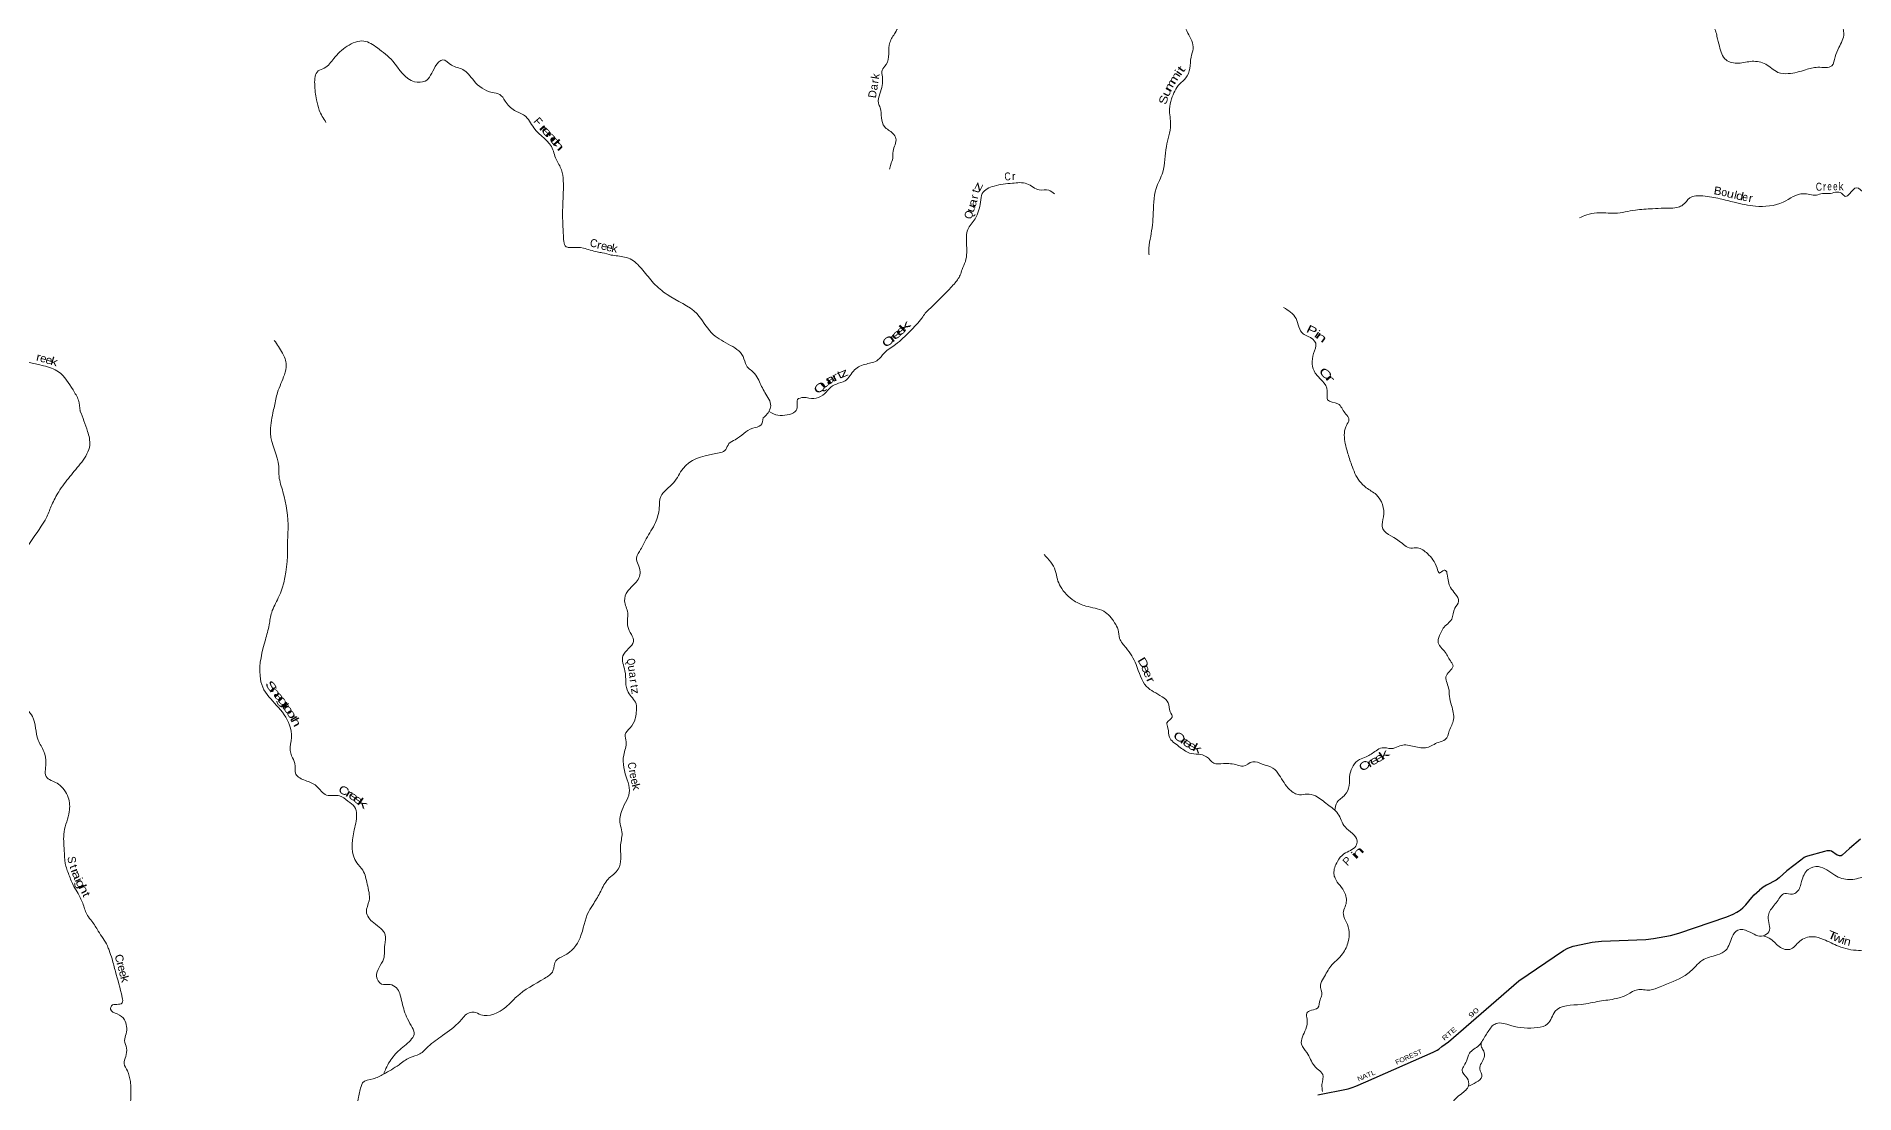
# Model space of a CAD drawing. Header units: feet. Extents: x -254670 to 6, y -549186 to -364975.
# Drawn here: x -212493 to -167054, y -473910 to -447486 of the extents above; entities that cross this region are included whole.
import ezdxf
from ezdxf.enums import TextEntityAlignment as Align

# ---------------------------------------------------------------- set-up
doc = ezdxf.new("R2010")
doc.units = ezdxf.units.FT
doc.header["$LTSCALE"] = 80
doc.layers.add('29', color=7, linetype='Continuous', lineweight=25)
doc.layers.add('39', color=7, linetype='Continuous', lineweight=13)
doc.layers.add('30', color=7, linetype='Continuous')
doc.layers.add('41', color=7, linetype='Continuous')

msp = doc.modelspace()

# ---------------------------------------------------------------- linework, layer by layer
at = {"layer": '29'}
for points in [[(-166905.99, -467546.27), (-167179.17, -467781.49), (-167364.78, -467946.25), (-167394.12, -467963.1), (-167429.8, -467966.67), (-167456.56, -467961.32), (-167487.16, -467946.01), (-167633.93, -467853.25), (-167668.87, -467841.71), (-167709.01, -467841.71), (-167752.72, -467843.5), (-167806.53, -467856.09), (-168232.01, -467972.42), (-168284.37, -467991.67), (-168312.02, -468005.94), (-168402.36, -468071.4), (-168752.42, -468341.25), (-168940.01, -468520.07), (-169015.57, -468576.65), (-169260.04, -468701.28), (-169336.5, -468747.64), (-169435.38, -468821.2)], [(-180471.39, -473937.29), (-179714.6, -473787.11), (-179608.6, -473756.84), (-179515.93, -473719.75), (-179272.57, -473617.4), (-177590.36, -472872.16), (-177486.28, -472820.36), (-177446.28, -472794.8), (-177367.5, -472734.53), (-177205.95, -472611.75), (-175443.83, -471089.89), (-174327.09, -470329.88), (-174219.43, -470270.57), (-174085.05, -470224.21), (-173891.17, -470180.12), (-173617.03, -470126.85), (-173377.39, -470100.7), (-172273.21, -470057.31), (-172077.52, -470033.14), (-171659.22, -469959.95), (-171445.14, -469898.34), (-170249.89, -469488.49), (-170090.67, -469422.18), (-169996.82, -469373.51), (-169955.12, -469352.64), (-169904.14, -469317.87), (-169845.07, -469269.19), (-169769.15, -469195.05), (-169622.65, -469004.94), (-169561.34, -468938.24), (-169435.38, -468821.2)]]:
    msp.add_lwpolyline(points, dxfattribs=at)
at = {"layer": '39'}
for points in [[(-183012.51, -439180.5), (-182983.59, -439448.78), (-183024.01, -439731.85), (-182964.48, -440071.94), (-182972.25, -440540.15), (-182897.11, -440936.63), (-182994.13, -441267.51), (-182991.29, -441414.24), (-183138.53, -441497.56), (-183147.83, -441656.26), (-182911.74, -442011.73), (-182738.63, -442207.96), (-182716.39, -442439.25), (-182680.84, -442765.09), (-182814.53, -442910.8), (-182890.43, -443111.21), (-182887.59, -443509.16), (-182951.79, -443753.87), (-183128.56, -444013.82), (-183284.38, -444165.41), (-183474.76, -444622.21), (-183547.18, -444888.97), (-183510.93, -445126.38), (-183562.21, -445262.66), (-183573.09, -445618.31), (-183590.91, -445837.24), (-183599.05, -446102.46), (-183731.16, -446802.88), (-183811.39, -447043.45), (-183804.58, -447196.24), (-183715.87, -447401.89), (-183584.49, -447794.77), (-183636.39, -448007.41), (-183666.73, -448286.54), (-183767.01, -448522.95), (-183926.88, -448678.52), (-184122.62, -449050.87), (-184172.8, -449299.71), (-184149.88, -449697.8), (-184254.61, -450239.65), (-184344.07, -450880.09), (-184511.99, -451288.83), (-184583.78, -451979.65), (-184658.68, -452557.89), (-184693.2, -452857.09), (-184687.9, -452947.57)], [(-168756.67, -443320.87), (-168753.23, -443642.45), (-168618.64, -443886.63), (-168678.49, -444089.17), (-168741.09, -444384.14), (-168660.16, -444557.58), (-168494.59, -444693.46), (-168406.32, -444953.37), (-168443.02, -445274.66), (-168398.4, -445469.93), (-168307.45, -445645.46), (-168265.14, -445878.9), (-167982.42, -446178.45), (-167493.2, -446766.92), (-167385.83, -447149.57), (-167323.7, -447415.32), (-167448.97, -447764.08), (-167541.2, -447998.53), (-167625.31, -448220.99), (-167970.96, -448258.61), (-168280.67, -448320.62), (-168711.14, -448417.9), (-168969.89, -448385.83), (-169277.46, -448180.56), (-169614.22, -448109.72), (-169957.93, -448155.4), (-170268.51, -448074.71), (-170434.44, -447733.83), (-170494.73, -447490.2), (-170531.69, -447341.21), (-170598.78, -447194), (-170605.91, -447081.4)], [(-190195.18, -445551.27), (-190300.17, -445834.21), (-190350.62, -446155.94), (-190561.59, -446447.31), (-190708.38, -446770.94), (-190863.16, -447066.4), (-191032.02, -447394.03), (-191162.68, -447637.23), (-191259.5, -448192.2), (-191355.95, -448332.87), (-191348.07, -448499.81), (-191414.67, -448922.09), (-191449, -449155.35), (-191402.95, -449272.06), (-191373.07, -449519.47), (-191299.01, -449740.8), (-191090.46, -449909.99), (-191014.32, -450036.79), (-191082.84, -450356.49), (-191093.03, -450533.47), (-191141.33, -450686.26), (-191171.54, -450808.91)], [(-205255.89, -449635.32), (-205424.18, -449329.41), (-205490.17, -449071.89), (-205537.98, -448675.63), (-205447.39, -448349.92), (-205296.82, -448277.7), (-205059.81, -448040.66), (-204726.41, -447733.35), (-204306.88, -447603.13), (-203971.91, -447774.49), (-203586.91, -448106.81), (-203039.52, -448618.33), (-202780.64, -448604.57), (-202523.45, -448242.86), (-202334.66, -448070.12), (-202118.05, -448205.14), (-201839.21, -448314.08), (-201564.53, -448589.96), (-201099.24, -448890.19), (-200914.66, -448936.68), (-200776.34, -449103.78), (-200543.77, -449337.36), (-200295.04, -449462.36), (-200060.53, -449772.37), (-199585.41, -450317.99), (-199535.39, -450482.97), (-199399.18, -450752.64), (-199323.42, -451315.88), (-199342.01, -451901.12), (-199322.45, -452470.32), (-199222.37, -452758.05), (-199138.09, -452762.17), (-198819.03, -452778.65), (-198477.97, -452873.59), (-198349.55, -452893.86), (-198126.85, -452950.45), (-197791.77, -453001.13), (-197611.23, -453071.75), (-197340.54, -453325.49), (-197067.92, -453651.64), (-196729.03, -453939.66), (-195982.95, -454423.26), (-195620.15, -454892.31), (-195203, -455178.42), (-194832.03, -455486.58), (-194745.94, -455713.96), (-194543.44, -455913.31), (-194441.24, -456080.37), (-194284.99, -456388.28), (-194140.8, -456718.29), (-194283.52, -456979.58), (-194329.04, -457019.58)], [(-190278.99, -454402.36), (-189676.28, -453802.78), (-189556.79, -453675.04), (-189406.42, -453451.07), (-189359.15, -453314.76), (-189277.2, -453110.38), (-189249.43, -452652.37), (-189216.6, -452312.96), (-189035.74, -452042.99), (-188899.91, -451630), (-188854, -451413.29), (-188559.36, -451226.57), (-188103.01, -451155.6), (-187737.69, -451170.38), (-187429.69, -451321.39), (-187190.84, -451333.21), (-187050.99, -451420.67)], [(-170061.31, -451633.66), (-170416.75, -451544.42), (-170845.86, -451472.9), (-171175.57, -451524.71), (-171345.64, -451700.3), (-171464.55, -451755.69), (-171818.13, -451781.2), (-172105.36, -451793.13), (-172533.31, -451828.13), (-173045.95, -451906.71), (-173495.62, -451895.33), (-173749.02, -451945.7), (-173932.34, -452020.7)], [(-170063.99, -451632.99), (-169534.77, -451729.85), (-168839.22, -451626.5), (-168335.58, -451417.22), (-168008.57, -451451.8), (-167857.7, -451416.75), (-167697.06, -451415.94), (-167379.76, -451408.25), (-167288.01, -451485.3), (-167179.06, -451419.79), (-167003.16, -451268.36), (-166815.59, -451414.45), (-166722.07, -451519.66), (-166730.23, -451786.89), (-166853.57, -451894.5), (-166762, -451993.66), (-166520.59, -452186.38), (-166497.95, -452367.42), (-166623.54, -452756.38), (-166593.56, -453275.11), (-166296.12, -453492.37), (-166178.63, -453613.83), (-166140.09, -453815.09), (-166063.39, -454016.63), (-165825.5, -454147.03), (-165636.48, -454363.47), (-165569.43, -454514.7), (-165345.86, -454679.15), (-165233.8, -454726.21), (-165200.15, -454786.75), (-165062.67, -454920.42), (-164962.19, -455160.33), (-164782.01, -455225.98), (-164659.59, -455484.14), (-164605.59, -455761.88), (-164626.34, -455846.14), (-164537.97, -456093.99), (-164523.71, -456319.19), (-164437.14, -456540.9), (-164414.79, -456758.12), (-164277.81, -456954.08), (-164210.59, -457085.22), (-164225.37, -457215.69)], [(-216542.15, -454430.42), (-216194.75, -454169.39), (-215767.09, -453928.56), (-215385.86, -453989.36), (-215333.85, -454170.43), (-215179.53, -454397.89), (-214954.9, -454534.93), (-214689.92, -454434.69), (-214425.09, -454501.38), (-214132.39, -454819.51), (-213955.91, -454952.46), (-213743.35, -455123.68), (-213514.79, -455363.29), (-213262.06, -455492.32), (-212317.08, -455718.72), (-211937.94, -455872.04), (-211577.13, -456322.99), (-211442.9, -456578.58), (-211401.98, -456846.38)], [(-181325.19, -454260.83), (-181014.16, -454536.46), (-180836.55, -454923.65), (-180714.55, -454982.84), (-180521.18, -455157.12), (-180575.46, -455415.97), (-180533.15, -455900.63), (-180352.04, -456100.95), (-180231.55, -456349.04), (-180223.28, -456570.17), (-179967.07, -456670.56), (-179792.19, -456896.95), (-179702.82, -457020.21), (-179692.54, -457103.63)], [(-194178.1, -456863.02), (-193960.41, -456955.84), (-193733.64, -456946.06), (-193526.87, -456863.85), (-193476.57, -456719.1), (-193470.41, -456564.24), (-193319.86, -456512.14), (-193065.02, -456536.58), (-192842.2, -456456.4), (-192675.49, -456289.67), (-192500.8, -456175.25), (-192279.98, -456095.07), (-192044.95, -455817.8), (-191751.83, -455675.36), (-191462.77, -455573.14), (-191306.09, -455402.38), (-191018.93, -455183.51), (-190665.45, -454860.13), (-190362.13, -454524.62), (-190278.99, -454402.36)], [(-206547.1, -455086.17), (-206340.68, -455400.18), (-206248.63, -455693.93), (-206293, -455941.25), (-206465.98, -456387.53), (-206544.55, -456727.34), (-206581.73, -456897.45)], [(-211402.57, -456842.53), (-211211.83, -457359.96), (-211158.19, -457702.02), (-211360.58, -458124.08), (-211655.52, -458487.63), (-211934.38, -458865.29), (-212106.34, -459190.85), (-212231.92, -459492.35), (-212634.2, -460111.17), (-212866.79, -460523.12), (-213081.69, -461132.22), (-213278.77, -461886.19), (-213310.31, -462485.57), (-213206.28, -462819.67), (-213065.96, -463145.79), (-213074.98, -463580.26), (-213039.43, -463906.2), (-212874.78, -464159.95), (-212591.43, -464486.33), (-212445.64, -465073.96), (-212303.22, -465357.84), (-212255.53, -465657.65), (-212226.1, -466015.75), (-212085.25, -466098.48), (-211942.37, -466175.17), (-211697.31, -466505.51), (-211669.89, -466865.62), (-211799.93, -467364.25), (-211796.93, -467832.94), (-211771.44, -468154.83), (-211679.4, -468440.63), (-211553.11, -468730.52), (-211446.73, -468911.75), (-211322.42, -469185.54), (-211214.22, -469457.3), (-211103.73, -469600.32), (-210947.12, -469846.01), (-210718.26, -470218.55), (-210674.18, -470327.26), (-210602.13, -470544.63), (-210516.19, -470858.59), (-210346.37, -471508.62), (-210348.68, -471643.38), (-210479.71, -471679.36), (-210612.75, -471713.31), (-210637.12, -471799.76), (-210474.19, -471918.74), (-210293.18, -472061.88), (-210249.63, -472411.97), (-210286.26, -472580.87), (-210240.36, -472776.07), (-210260.95, -472981.21), (-210297.6, -473156.15), (-210219.44, -473343.36), (-210143.45, -473602.99), (-210134.2, -473979.16), (-210099.12, -474518.31), (-209991.11, -474874.55), (-209953.33, -475101.92), (-209958.25, -475508.24), (-209964.81, -475739.55), (-209880.69, -475967.01), (-209814.93, -476297.02), (-209791.21, -476504.25), (-209721.12, -476697.48), (-209612.66, -476850.55)], [(-206581.73, -456897.45), (-206625.93, -457147), (-206642.62, -457406.45), (-206436.92, -458233.56), (-206427.4, -458483.01), (-206331.54, -458869.4), (-206202.64, -459807), (-206215.33, -460080.55), (-206220.24, -460478.82), (-206448.17, -461522.39), (-206612.16, -461884.17), (-206675.29, -462191.82), (-206770.8, -462567.81), (-206903.74, -463468.73), (-206835.87, -463754.49), (-206488.32, -464205.7), (-206163.03, -464703.14), (-206119.38, -465010.98), (-206148.29, -465332.77), (-206114.34, -465467.61), (-206034.17, -465658.85), (-206006.55, -465926.43), (-205769.17, -466083.76), (-205497.48, -466219.02), (-205240.1, -466448.8), (-204913.77, -466467.5), (-204706.54, -466596.61), (-204539.64, -466741.74), (-204491.71, -466934.94), (-204559.15, -467369.31), (-204486.3, -468139.85), (-204335.6, -468327.2), (-204225.55, -468671.37), (-204178.12, -469089.85), (-204245.21, -469365.31), (-204062.48, -469641.22), (-203775.03, -469937.44), (-203787.67, -470188.85), (-203816.66, -470544.84), (-203988.86, -470979.02), (-203866.38, -471170.34), (-203648.82, -471182.8), (-203495.89, -471265.55), (-203365.63, -471581.6), (-203243.62, -471988.15), (-203125.24, -472209.63), (-203051.1, -472392.81), (-203253.2, -472678.08), (-203549.96, -472953.13), (-203756.18, -473280.63), (-203813.64, -473420.11)], [(-194329.04, -457019.58), (-194386.82, -457203.34), (-194588.45, -457277.41), (-195028.29, -457566.27), (-195185.65, -457664.55), (-195266.56, -457811.24), (-195550.87, -457919.35), (-196333.37, -458284.04), (-196567.86, -458643.67), (-196888.95, -458989.08), (-196927.86, -459274.64), (-197021.33, -459634.54), (-197251.91, -460046.48), (-197391.5, -460311.75), (-197494.7, -460514.73), (-197402.79, -460864.9), (-197534.39, -461160.36), (-197722.2, -461359.16), (-197791.21, -461592.37), (-197715.32, -461896.25), (-197714.05, -462238.21), (-197571.83, -462610.6), (-197834.53, -462970.19), (-197784.98, -463342.42), (-197705.57, -463879.64), (-197506.75, -464167.65), (-197501.19, -464386.91), (-197527.73, -464545.78), (-197655.14, -464766.81), (-197776.38, -464933.55), (-197754.62, -465116.64), (-197815.8, -465450.44), (-197728.51, -466068.14), (-197670.66, -466331.76), (-197857.08, -466818.21), (-197904.19, -467168.13), (-197858.28, -467365.34), (-197891.23, -467689.14), (-197887.97, -468039.15), (-197953.01, -468298.52), (-198207.41, -468551.51), (-198389.4, -468852.91), (-198565.34, -469156.33), (-198688.67, -469355.25), (-198905.69, -470012.63), (-199301.55, -470460.48), (-199513.37, -470586.83), (-199582.43, -470840.16), (-199792.37, -471028.86), (-200490.46, -471488.24), (-200761, -471747.23), (-201383.95, -471937.2), (-201549.02, -471874.55), (-201678, -471890.4), (-201906.11, -472097.18), (-202340.06, -472456.46), (-202703.31, -472735.4), (-202911.22, -472916.06), (-203167.3, -473014.16), (-203429.59, -473186.68), (-203818.95, -473423.34)], [(-180042.2, -466836.38), (-179986.67, -466627.48), (-179790.33, -466444.11), (-179686.04, -466211.8), (-179667.76, -465926.57), (-179427.79, -465560.67), (-179262.46, -465489.6), (-179014.13, -465340.81), (-178862.83, -465265.61), (-178633.9, -465285.47), (-178543.35, -465270.1), (-178384.09, -465205.02), (-178064.8, -465235.63), (-177741.46, -465260.24), (-177455.09, -465129.83), (-177283.74, -465060.82), (-177183.6, -464844.55), (-177076.91, -464562.02), (-177128.45, -464209.93), (-177180.93, -463980.42), (-177199.42, -463773.29), (-177257.28, -463459.33), (-177092.44, -463193.33), (-177136.11, -463122.65), (-177284.95, -462880.34), (-177465.71, -462607.64), (-177401.89, -462411.18), (-177334.55, -462279.07), (-177123.78, -462049.6), (-177045.32, -461778.9), (-176949.52, -461604.81), (-177036.48, -461415.22), (-177151.86, -461263.61), (-177235.68, -460929.35), (-177281.15, -460832.54), (-177313.27, -460828.27), (-177428.35, -460897.71), (-177489.74, -460780.68), (-177730.06, -460413.06), (-177976.11, -460268.47), (-178148.97, -460273.15), (-178439, -460098.08), (-178862.25, -459739.08), (-178828.22, -459496.18), (-179010.79, -458938.09), (-179260.64, -458765.34), (-179426.17, -458601.27), (-179625.99, -458195.78), (-179728.01, -457875.46), (-179807.1, -457448.8), (-179771.35, -457244.09), (-179692.54, -457103.63)], [(-187305.82, -460439.28), (-187029.53, -460831.29), (-186977, -461054.77), (-186902.03, -461234.21), (-186555.15, -461594.62), (-186268.78, -461723.45), (-185819.66, -461855.55), (-185546.55, -462139.01), (-185461.53, -462318.53), (-185422.99, -462531.85), (-185260.05, -462770.26), (-185010.06, -463186.18), (-184751.04, -463732.81), (-184363.17, -463989.03), (-184207.6, -464140.96), (-184157.11, -464368.44), (-184107.9, -464501.46), (-184239.59, -464639.1), (-184214.51, -464773.95), (-184178.07, -464999.31), (-183940.72, -465230.25), (-183674.74, -465397.1), (-183251.44, -465488.81), (-183069.81, -465648.98), (-182824.72, -465658.92), (-182477.38, -465699.8), (-182338.93, -465727), (-182096.91, -465614.32), (-181856.24, -465676.48), (-181589.75, -465777.02), (-181434.32, -465947.04), (-181171.89, -466312.82), (-180923.7, -466441.35), (-180740.7, -466424.68), (-180530.05, -466470.53), (-180230.24, -466679.85), (-179966.78, -466913), (-179788.48, -467243.97), (-179487.7, -467587.94), (-179520.89, -467722.33), (-179815.8, -467916.99), (-179978.03, -468106.64), (-180066.82, -468413.43), (-180037.54, -468526.2), (-179791.24, -468897.88), (-179773.49, -469201.48), (-179826.93, -469355.81), (-179831.5, -469426.11), (-179748.67, -469629.73), (-179708.15, -470106.33), (-179849.18, -470412.71), (-180005.23, -470582.32), (-180140.94, -470719.93), (-180324.12, -471019.96), (-180403.89, -471200.21), (-180369.59, -471441.63), (-180414.74, -471563.87), (-180468.56, -471766.43), (-180627.77, -471825.48), (-180746.91, -471898.92), (-180738.04, -472051.72), (-180770.1, -472298.66), (-180875.5, -472675.65), (-180744.48, -472883.66), (-180556.14, -473214.71), (-180454.43, -473315.98), (-180346.78, -473427.34), (-180364.81, -473680.42), (-180349.04, -473858.47)], [(-164147.44, -466905.06), (-164296.61, -466964.19), (-164392.62, -467166.42), (-164433.18, -467473.59), (-164651.56, -467646.73), (-164864.62, -467653.12), (-165104.23, -467454.31), (-165339.8, -467512.78), (-165580.71, -467742.02), (-165942.22, -467974.34), (-166626.67, -468389.05), (-166824.33, -468481.97), (-167188.68, -468561.54), (-167549.55, -468452.23), (-167959.84, -468236.03), (-168217.62, -468308.38), (-168378.67, -468604.56), (-168497.27, -468868.92), (-168608.21, -468922.32), (-168799.01, -468908.78), (-168989.43, -469104.25), (-169172.21, -469352.03), (-169215.41, -469482.32), (-169196.25, -469862.29), (-169337.74, -469967.7), (-169712.65, -469854.27), (-169971.63, -469822.11), (-170115.61, -469989.81), (-170268.88, -470320.21), (-170490.89, -470443.09), (-170857.65, -470574.89), (-171025.61, -470726.32), (-171290.65, -470957.38), (-171913.78, -471237.92), (-172169.63, -471320.34), (-172483.06, -471311.88), (-172729.15, -471430.55), (-173011.28, -471532.87), (-173429.78, -471599.96), (-173888.57, -471678.79), (-174537, -471852.62), (-174726.32, -472166.67), (-174978.22, -472257.16), (-175649.01, -472205.74), (-176012.38, -472158.71), (-176109.25, -472212.22)], [(-169336.35, -469967.73), (-169145.45, -470049.58), (-168909.93, -470256.39), (-168675.18, -470304.44), (-168426.43, -470101.38), (-168106.03, -469987.31), (-167833.26, -470055.74), (-167456.76, -470223.45), (-166955.19, -470329.83), (-166581.26, -470310.63), (-166442.72, -470325.77), (-166230.26, -470397.75), (-165996.7, -470339.28), (-165773.72, -470349.04), (-165435.69, -470295.4), (-165276.53, -470242.37), (-165036.55, -470133.7), (-164850.72, -470010.54), (-164627.76, -470024.33), (-163951.37, -470132.07), (-163652.45, -470196.69), (-163066.19, -470524.79), (-162632.38, -470817.54), (-162242.08, -471019.52), (-161983.53, -471107.94), (-161731.57, -471009.41), (-161522.34, -470978.88), (-161390.17, -471038.19), (-161170.85, -471262.96), (-160960.07, -471290.72), (-160543.02, -471153.28), (-160267.07, -471071.01), (-160054.68, -471151.04), (-159968.27, -471251.16)], [(-184796.46, -476615.49), (-184686.81, -476721.66), (-184307.93, -476841.16), (-183997.54, -476722.99), (-183770.34, -476447.42), (-183632.51, -476295.75), (-183393.11, -476261.44), (-182958.81, -476230.64), (-182566.39, -476159.33), (-182211.12, -476214.33), (-181923.31, -476156.28), (-181872.6, -476096.38), (-181579.18, -476092.63), (-181355.49, -476011.96), (-181130.44, -475754.47), (-180848.04, -475617.99), (-180553.59, -475481.61), (-180504.49, -475369.45), (-180431.33, -475263.5), (-180256.38, -475248.78), (-180090.77, -475141.55), (-180091.77, -475010.91), (-180273.72, -474892.94), (-180220.22, -474730.58), (-179975, -474724.44), (-179622.68, -474900), (-179229.86, -475035.68), (-178779.22, -475232.11), (-178540.07, -475229.94), (-178373.79, -475036.29), (-178126.83, -474805.09), (-177907.22, -474732.44), (-177652.12, -474746.47), (-177393.9, -474617.85), (-177241.93, -474456.25), (-177121.12, -474165.78), (-176890.13, -473920.39), (-176701.6, -473708.83), (-176740.34, -473521.63), (-176861.41, -473325.76), (-176832.64, -473243.58), (-176755.13, -473095.47), (-176681.28, -472901.11), (-176442.63, -472704), (-176273.88, -472452.1), (-176109.25, -472212.22)], [(-176713.76, -473723.97), (-176508.04, -473625.92), (-176368.29, -473484.32), (-176421.03, -473288.98), (-176314.33, -473004.44), (-176323.17, -472847.61), (-176376.66, -472748.73), (-176379.69, -472610.01)], [(-203818.95, -473423.34), (-204075.07, -473539.54), (-204339.21, -473639.64), (-204379.7, -473730.09), (-204450.91, -474043.76), (-204576.55, -474377.44), (-204747.91, -474429.43), (-204925.28, -474461.3), (-205122.21, -474231.62), (-205239.04, -474219.34), (-205327.85, -474297.63), (-205399.04, -474601.25), (-205570.56, -474725.65), (-205790.17, -474731.29), (-206125.09, -474947.93), (-206437.69, -475096.21), (-207187.56, -475281.93), (-207467.85, -475394.07), (-207786.11, -475369.35), (-208028.09, -475467.48), (-208121.11, -475622.2), (-208244.16, -475692.38), (-208316.89, -475784.78), (-208272.99, -475975.95), (-208281.68, -476263.59), (-208424.82, -476309.59), (-208608.21, -476331.39), (-208843.99, -476363.14), (-209090.08, -476495.46), (-209124.64, -476640.23), (-209278, -476750.58), (-209511.85, -476814.53), (-209612.66, -476850.55)]]:
    msp.add_spline(points, degree=3, dxfattribs=at)

# ---------------------------------------------------------------- texts
at = {"layer": '30'}
for s, rotation, width, p in [('90', 40.816, 1.6, (-176643.35, -472025.92)), ('RTE', 40.816, 1.3, (-177304.02, -472594.04)), ('FOREST', 23.894, 1.1, (-178500.59, -473187.9)), ('NATL', 22.811, 1.15, (-179451.99, -473606.07))]:
    msp.add_text(s, height=120, rotation=rotation, dxfattribs=dict(at, width=width)).set_placement(p)
at = {"layer": '41'}
for s, rotation, width, p in [('k', 81.043, 1.05, (-191427.65, -448497.52)), ('m', 57.514, 1.35, (-183970.83, -448580.07)), ('i', 55.145, 1.45, (-183871.08, -448447.55)), ('t', 54.145, 1.6, (-183803.94, -448361.62)), ('u', 63.162, 1.55, (-184157.83, -448915.73)), ('m', 60.409, 1.3, (-184079.26, -448753.14)), ('S', 72.946, 1.25, (-184230.46, -449100)), ('r', 311.305, 2.1, (-199887.67, -449847.89)), ('e', 313.178, 1.95, (-199796.2, -449943.69)), ('n', 314.178, 2.1, (-199694.65, -450051.73)), ('c', 313.797, 2.25, (-199596.81, -450167.25)), ('h', 310.718, 1.95, (-199517.42, -450267.66)), ('z', 63.105, 1.7, (-188873.11, -451281.05)), ('C', 3.906, 0.8, (-188215.56, -451086.14)), ('C', 2.619, 0.8, (-167942.83, -451343.85)), ('e', 1.337, 0.75, (-167677.38, -451333.51)), ('e', 1.337, 0.75, (-167534.05, -451332.63)), ('k', 1.439, 0.9, (-167391.96, -451331.47)), ('a', 72.914, 1.2, (-188999.49, -451668.91)), ('r', 78.397, 1.1, (-188960.13, -451513.27)), ('B', 350.494, 1.1, (-170488.96, -451444.62)), ('o', 349.597, 0.95, (-170327.23, -451477.72)), ('u', 345.906, 1.2, (-170180.44, -451517.23)), ('d', 345.906, 1.25, (-169944.67, -451570.3)), ('e', 349.648, 0.95, (-169806.64, -451598.86)), ('r', 348.648, 1.1, (-169668.97, -451627.22)), ('u', 70.675, 1.35, (-189048.62, -451812.04)), ('C', 347.665, 0.95, (-198585.54, -452752.23)), ('r', 347.998, 1.1, (-198448.58, -452796.59)), ('e', 345.547, 1.05, (-198191.22, -452852.96)), ('k', 349.692, 1.1, (-198061.23, -452882.49)), ('e', 41.466, 1.9, (-190932.97, -455000.79)), ('e', 41.466, 1.9, (-190824.96, -454906.52)), ('k', 43.44, 2.2, (-190721.44, -454804.48)), ('P', 334.449, 1.45, (-180659.14, -454920.66)), ('i', 325.994, 1.45, (-180538.07, -455007.78)), ('C', 36.876, 1.5, (-191155.63, -455189.51)), ('r', 37.751, 1.95, (-191035.8, -455095.4)), ('n', 322.973, 1.8, (-180437.74, -455081.82)), ('r', 347.289, 1.15, (-212460.32, -455597.36)), ('e', 345.1, 1.05, (-212341.65, -455628.36)), ('e', 342.877, 1.1, (-212203.34, -455670.05)), ('k', 342.877, 1.3, (-212073.92, -455709.92)), ('Q', 40.587, 1.5, (-192847.38, -456339.04)), ('u', 41.459, 2.05, (-192710.96, -456210.98)), ('a', 31.299, 1.6, (-192609.72, -456146.15)), ('r', 28.336, 1.6, (-192488.63, -456082.04)), ('t', 25.229, 1.25, (-192382.11, -456028.47)), ('z', 22.598, 1.55, (-192276.05, -455985.95)), ('C', 318.845, 1.65, (-180342.93, -455988.38)), ('r', 312.655, 2.15, (-180233.65, -456099.3)), ('D', 300.701, 1.45, (-184913.57, -463192)), ('Q', 277.859, 0.8, (-197728.49, -463129.9)), ('u', 278.175, 1.05, (-197701.93, -463295.77)), ('e', 293.367, 1.3, (-184857.31, -463323.9)), ('e', 291.84, 1.25, (-184803.77, -463454.5)), ('S', 306.577, 1.7, (-206699.67, -463793.3)), ('n', 309.754, 1.95, (-206596.97, -463930.55)), ('a', 308.173, 1.85, (-206499.52, -464045.66)), ('z', 278.642, 1.2, (-197622.03, -463862.31)), ('r', 296.05, 1.5, (-184733.4, -463610.77)), ('g', 308.173, 1.9, (-206404.35, -464159.45)), ('t', 305.884, 1.6, (-206336.14, -464271.34)), ('o', 305.884, 1.65, (-206269.39, -464361.91)), ('o', 303.019, 1.55, (-206196.23, -464471.75)), ('t', 299.651, 1.4, (-206137.83, -464582.9)), ('h', 296.826, 1.45, (-206089.7, -464670.68)), ('C', 325.351, 1.45, (-183992.02, -465077.44)), ('r', 325.271, 1.8, (-183865.3, -465165.96)), ('e', 328.57, 1.55, (-183771.61, -465232.55)), ('e', 331.943, 1.4, (-183652.01, -465303.56)), ('k', 332.967, 1.6, (-183524.92, -465369.22)), ('C', 278.143, 0.9, (-197704.44, -465725.79)), ('C', 31.06, 1.35, (-179258.99, -465799.04)), ('r', 30.969, 1.7, (-179122.71, -465729.64)), ('e', 29.949, 1.5, (-179017.8, -465667.02)), ('e', 30.908, 1.5, (-178893.92, -465596.95)), ('k', 35.269, 1.85, (-178759.95, -465513.3)), ('r', 279.478, 1.05, (-197682.1, -465871.38)), ('e', 279.478, 0.95, (-197660.06, -465976.78)), ('k', 283.745, 1.2, (-197598.48, -466266.2)), ('C', 332.222, 1.3, (-204855.87, -466420.25)), ('r', 330.483, 1.65, (-204724.2, -466495.14)), ('e', 325.706, 1.6, (-204621.13, -466559.33)), ('e', 324.241, 1.65, (-204507.32, -466643)), ('k', 323.984, 1.9, (-204396.38, -466731.22)), ('i', 43.195, 1.85, (-179487.15, -468026.79)), ('n', 43.522, 2.1, (-179404.85, -467949.99)), ('t', 289.943, 1.1, (-211655.62, -468265.69)), ('r', 291.101, 1.35, (-211614.03, -468382.17)), ('a', 292.21, 1.35, (-211574.92, -468484.89)), ('g', 294.874, 1.45, (-211477.04, -468704.39)), ('i', 295.21, 1.15, (-211523.64, -468605.33)), ('h', 296.225, 1.45, (-211397.05, -468841.84)), ('t', 295.028, 1.25, (-211330.27, -468973.71)), ('T', 337.173, 1.5, (-167645.67, -470050.24)), ('w', 337.626, 1.3, (-167497.13, -470116.56)), ('n', 345.436, 1.15, (-167257.55, -470199.27)), ('C', 287.467, 1.05, (-210512.78, -470558.27)), ('r', 285.452, 1.2, (-210477.64, -470689.8)), ('e', 285.165, 1.05, (-210449.3, -470798.89)), ('e', 284.824, 1.05, (-210413.1, -470935.44)), ('k', 284.824, 1.2, (-210376.21, -471070.82))]:
    msp.add_text(s, height=200, rotation=rotation, dxfattribs=dict(at, width=width)).set_placement(p, align=Align.CENTER)
for s, rotation, p in [('D', 81.237, (-191499.32, -448942.8)), ('a', 81.032, (-191471.17, -448766.93)), ('r', 81.043, (-191448.98, -448626.19)), ('F', 310.805, (-200028.62, -449677.93)), ('r', 1.386, (-188064.95, -451078.7)), ('r', 0.394, (-167804.91, -451338.73)), ('t', 72.599, (-188933.64, -451378.16)), ('l', 345.906, (-170052.65, -451545.41)), ('Q', 70.675, (-189097.35, -451976.93)), ('e', 346.807, (-198324.21, -452819.99)), ('a', 278.175, (-197678.33, -463455.75)), ('r', 278.642, (-197659.85, -463610.23)), ('t', 278.642, (-197644.34, -463740.32)), ('e', 283.63, (-197630.56, -466127.91)), ('S', 278.096, (-211704.19, -468079.75)), ('P', 44.941, (-179668.8, -468166.86)), ('i', 342.561, (-167362.73, -470169.14))]:
    msp.add_text(s, height=200, rotation=rotation, dxfattribs=at).set_placement(p, align=Align.CENTER)

doc.saveas('drawing.dxf')
